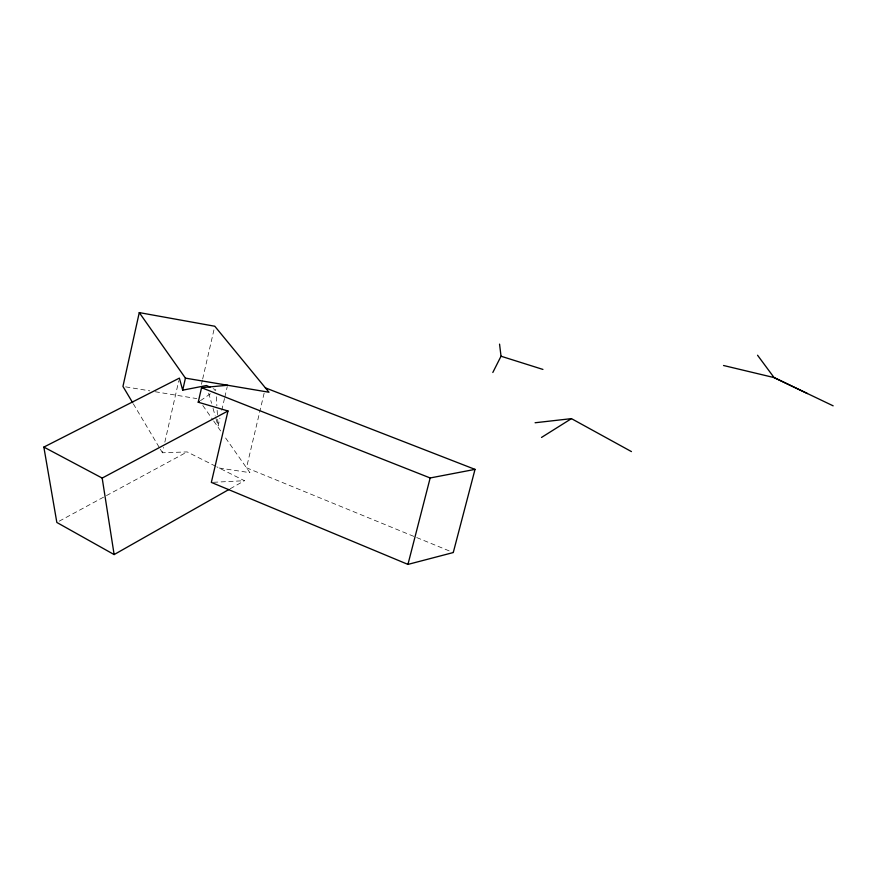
<?xml version="1.0" encoding="UTF-8"?>
<svg xmlns="http://www.w3.org/2000/svg" width="877" height="877" viewBox="0 0 877 877"><rect width="100%" height="100%" fill="white"/><g stroke="black" fill="none" stroke-linecap="round" stroke-linejoin="round"><path stroke-width="0.66" stroke-dasharray="4.38 3.29" d="M215.632 466.224L187.152 451.918L162.431 452.773L163.637 447.434M164.854 442.107L178.765 380.782M201.458 384.301L202.368 380.344M202.664 379.017L214.777 326.233M215.939 418.472L218.099 426.025L219.941 418.132M221.771 410.239L224.523 398.399M224.83 397.084L227.264 386.56M264.13 393.192L246.492 467.781L415.446 537.042M200.46 400.679L210.414 393.762M214.81 390.725L215.895 389.958L212.366 388.292M230.212 488.763L244.431 480.706L216.816 466.827M59.23 521.168L187.152 451.918M213.44 482.295L244.431 480.706M219.195 468.022L249.923 472.67L224.655 436.636M125.641 386.867L149.803 390.846M155.174 391.734L196.788 398.596M416.707 537.557L453.266 552.554M202.806 405.492L212.947 419.951M213.725 421.059L221.53 432.186M133.348 403.88L159.658 448.114M160.348 449.276L162.431 452.773M208.671 393.159L211.587 403.321M213.045 408.386L215.216 415.961M216.323 396.788L216.871 405.843M217.145 410.348L217.419 414.843M217.693 419.327L218.099 426.025"/><path stroke-width="1.32" d="M139.268 312.596L185.431 378.13L268.987 392.238L214.777 326.233L139.268 312.596L122.955 386.417L132.657 402.718M210.02 387.185L206.479 385.518L182.701 390.166L185.431 378.13M265.391 387.864L475.027 469.381L453.266 552.554L407.948 564.404L211.346 482.405L227.987 410.984L198.224 402.225L201.567 387.689L227.571 385.244M407.948 564.404L430.168 477.965L475.027 469.381M492.819 372.484L501.03 356.226L499.55 344.124M198.224 402.225L199.342 401.447M541.515 437.437L571.453 418.636L631.44 451.589M182.701 390.166L179.368 378.119L43.85 447.084L56.841 522.462L114.131 554.571L229.029 489.432M43.85 447.084L102.181 478.075L227.987 410.984M535.091 422.758L571.453 418.636M723.536 365.501L774.073 377.581L833.15 405.832M501.03 356.226L542.929 369.425M201.567 387.689L430.168 477.965M807.476 393.576L774.073 377.581L757.542 355.229M102.181 478.075L114.131 554.571"/></g></svg>
